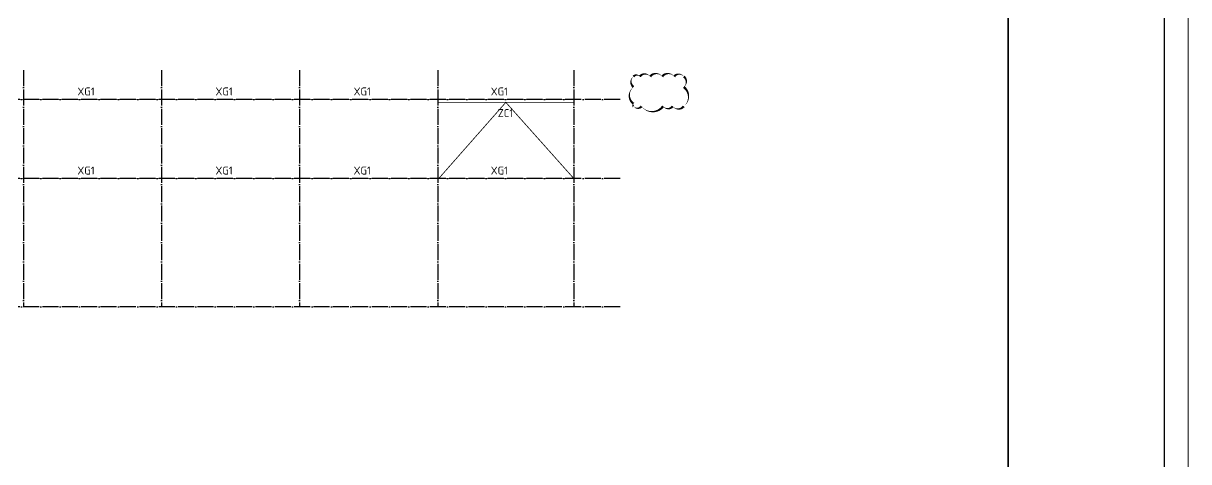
# Model space of a CAD drawing. Extents: x 447413 to 2975780, y -1432727 to 1301644.
# Drawn here: x 2722779 to 2795608, y -643527 to -616137 of the extents above; entities that cross this region are included whole.
import ezdxf
from ezdxf.enums import TextEntityAlignment as Align

# ---------------------------------------------------------------- set-up
doc = ezdxf.new("R2010")
doc.units = 0
doc.header["$LTSCALE"] = 1000
doc.header["$MEASUREMENT"] = 0
doc.linetypes.add('DOTE', pattern=[2.42, 2, -0.2, 0.02, -0.2])
doc.layers.add('DIM_MODI', color=6, linetype='Continuous', plot=False)
for name, color, linetype in [('DOTE', 1, 'Continuous'), ('XG', 5, 'Continuous'), ('图框', 253, 'Continuous'), ('柱间支撑', 5, 'Continuous')]:
    doc.layers.add(name, color=color, linetype=linetype)
doc.styles.add('楷体', font='tssdeng.shx', dxfattribs={"bigfont": 'hztxt.shx'})

# ---------------------------------------------------------------- blocks, each defined once
blk = doc.blocks.new('A$C6B0021A6')
at = {"layer": '图框', "color": 2, "const_width": 40, "elevation": -84000}
blk.add_lwpolyline([(20, 84120), (118920, 84120), (118920, 20), (20, 20)], close=True, dxfattribs=at)
at = {"layer": '图框', "color": 153, "const_width": 58, "elevation": -84000}
for points in [[(111420, 1020), (2520, 1020), (2520, 83120), (111420, 83120)], [(111420, 83120), (117920, 83120), (117920, 1020), (111420, 1020)]]:
    blk.add_lwpolyline(points, close=True, dxfattribs=at)

msp = doc.modelspace()

# ---------------------------------------------------------------- linework, layer by layer
at = {"layer": 'DIM_MODI'}
msp.add_lwpolyline([(2760914, -619463.5, 0, 150, 0.5), (2760914, -620113.5, 0, 150, 0.5), (2760914, -621163.5, 0, 150, 0.5), (2760914, -621320.2, 0, 150, 0.5), (2761414, -621320.2, 0, 150, 0.5), (2762764, -621320.2, 0, 150, 0.5), (2763364, -621320.2, 0, 150, 0.5), (2764052.2, -621320.2, 0, 150, 0.5), (2764052.2, -620120.2, 0, 150, 0.5), (2764052.2, -619463.5, 0, 150, 0.5), (2763452.2, -619463.5, 0, 150, 0.5), (2762702.2, -619463.5, 0, 150, 0.5), (2761952.2, -619463.5, 0, 150, 0.5), (2761302.2, -619463.5, 0, 150, 0.5)], format="xyseb", close=True, dxfattribs=at)
at = {"layer": 'DOTE', "color": 8, "linetype": 'DOTE', "ltscale": 0.5}
for p, q in [((2722789.4, -619056.1, 126000), (2722789.4, -633841.6, 126000)), ((2731419.4, -619056.1, 126000), (2731419.4, -633841.6, 126000)), ((2740049.4, -619056.1, 126000), (2740049.4, -633841.6, 126000)), ((2748679.4, -619056.1, 126000), (2748679.4, -633841.6, 126000)), ((2757189.4, -619056.1, 126000), (2757189.4, -633841.6, 126000)), ((2760071, -620901.6, 126000), (2639083.6, -620901.6, 126000)), ((2760071, -625841.6, 126000), (2639083.6, -625841.6, 126000)), ((2760071, -633841.6, 126000), (2639083.6, -633841.6, 126000))]:
    msp.add_line(p, q, dxfattribs=at)
at = {"layer": 'XG', "const_width": 50, "elevation": 126000}
for points in [[(2641870.2, -620901.6), (2757189.4, -620901.6)], [(2641870.2, -625841.6), (2757189.4, -625841.6)]]:
    msp.add_lwpolyline(points, dxfattribs=at)
at = {"layer": '柱间支撑', "color": 3, "linetype": 'DOTE', "const_width": 50, "elevation": 126000}
for points in [[(2748679.4, -621074.5), (2757189.4, -621074.5)], [(2748734.8, -625841.6), (2752934.4, -621074.5), (2757189.4, -625841.6)]]:
    msp.add_lwpolyline(points, dxfattribs=at)

# ---------------------------------------------------------------- block references
at = {"xscale": 1.5, "yscale": 1.5, "zscale": 1.5}
msp.add_blockref('A$C6B0021A6', (2617198.3, -689635.5, 126000), dxfattribs=at)

# ---------------------------------------------------------------- texts
at = {"layer": 'XG', "color": 7, "style": '楷体'}
for p in [(2726697.7, -620645.7, 126000), (2735327.7, -620645.7, 126000), (2743957.7, -620645.7, 126000), (2752527.7, -620645.7, 126000), (2726697.7, -625585.7, 126000), (2735327.7, -625585.7, 126000), (2743957.7, -625585.7, 126000), (2752527.7, -625585.7, 126000)]:
    msp.add_text('XG1', height=500, rotation=0.000003, dxfattribs=at).set_placement(p, align=Align.CENTER)
at = {"layer": '柱间支撑', "color": 3, "linetype": 'DOTE', "style": '楷体'}
msp.add_text('ZC1', height=500, rotation=0.000003, dxfattribs=at).set_placement((2752907.7, -621996.8, 126000), align=Align.CENTER)

doc.saveas('drawing.dxf')
